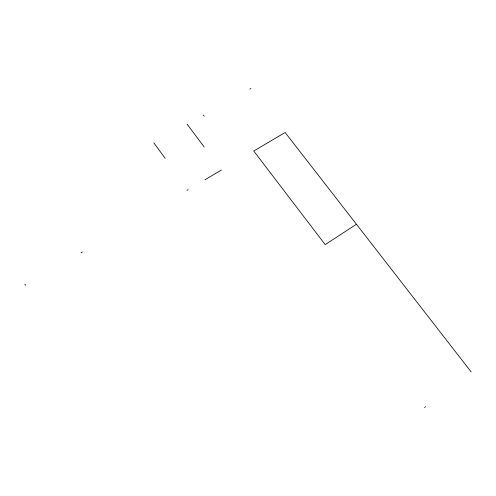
<?xml version="1.0" encoding="UTF-8"?>
<svg xmlns="http://www.w3.org/2000/svg" width="496" height="496" viewBox="0 0 496 496"><rect width="100%" height="100%" fill="white"/><g stroke="black" fill="none" stroke-linecap="round" stroke-linejoin="round"><path stroke-width="0.74" d="M424.489 407.514L425.63 406.646M356.438 224.254L325.178 244.621L253.741 151.007L285.15 132.506L471.2 371.95M80.978 252.749L82.293 251.974M186.967 190.328L188.17 189.621M204.941 179.744L221.427 170.035M249.835 89.106L250.945 88.486M203.422 115.115L204.228 116.182M187.135 124.242L204.16 146.977M153.847 142.891L165.18 158.323M24.8 284.103L25.631 285.343"/></g></svg>
